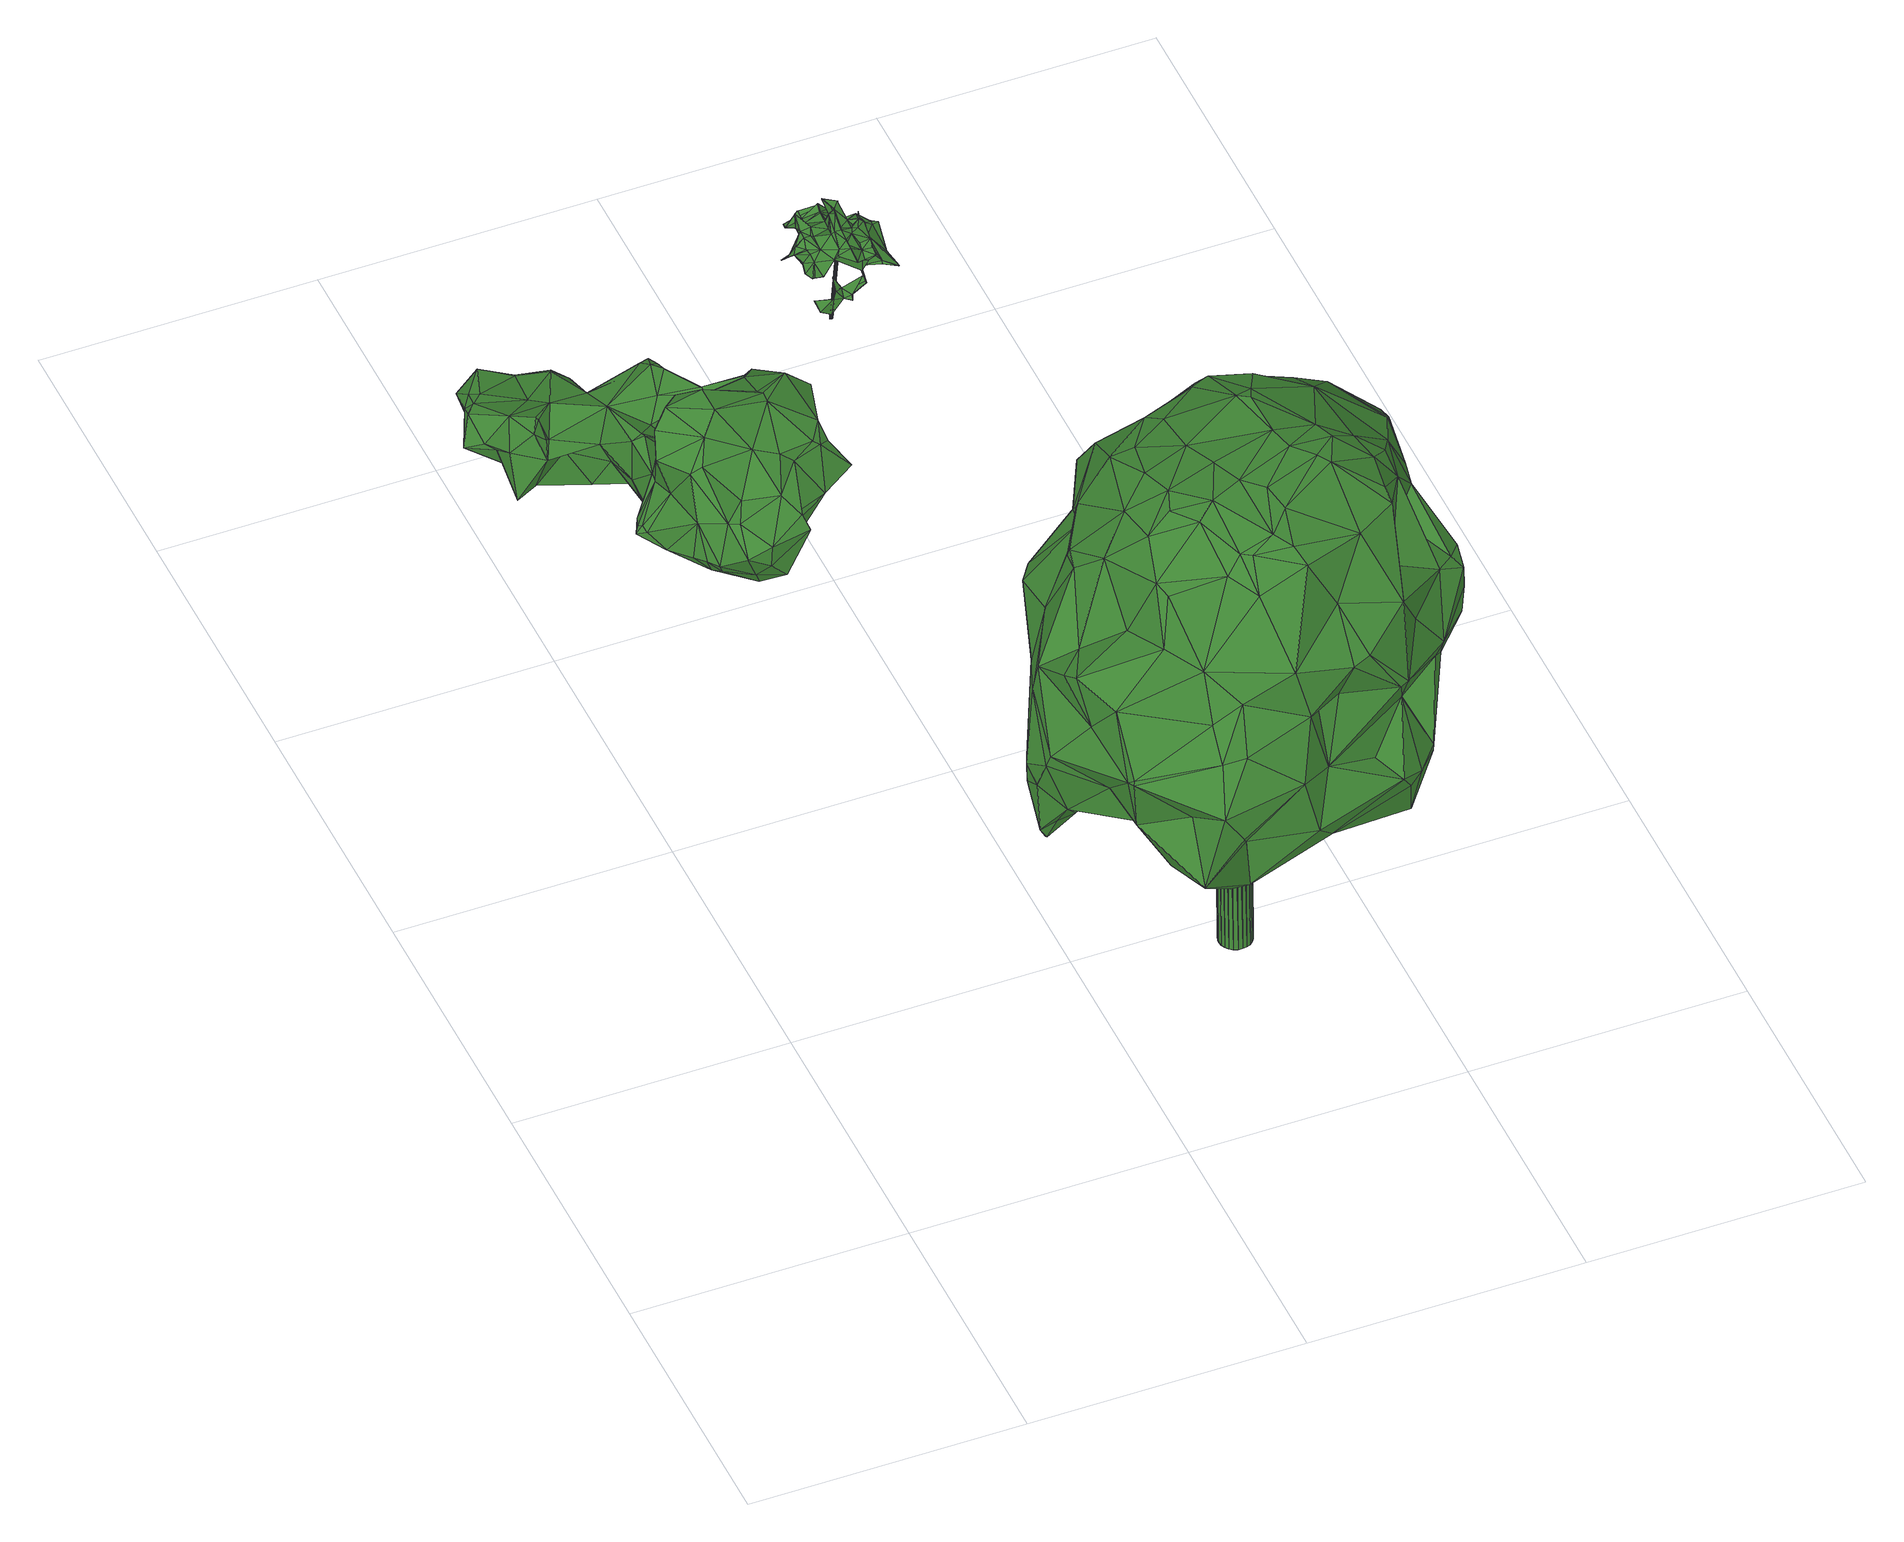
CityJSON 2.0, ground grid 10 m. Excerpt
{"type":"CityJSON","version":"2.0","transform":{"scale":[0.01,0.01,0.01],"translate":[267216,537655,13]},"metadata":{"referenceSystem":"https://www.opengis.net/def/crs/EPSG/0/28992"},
"CityObjects":{
"tree1":{"type":"SolitaryVegetationObject","attributes":{"gtid":454,"crown_width_m":9.9,"crown_median_z":16.73,"crown_r50_m":0.328,"crown_porosity":0.894,"trunk_H_m":3.25,"trunk_DBH_m":0.284,"trunk_radius_m":0.142,"trunk_base_height_m":13.48,"original_gtid":"456"},"geometry":[{"type":"Solid","lod":"3","boundaries":[[[[0,1,2]],[[3,4,5]],[[6,7,8]],[[9,10,11]],[[12,13,14]],[[15,16,17]],[[18,19,20]],[[15,21,22]],[[23,24,25]],[[26,27,28]],[[29,30,31]],[[15,32,33]],[[27,34,28]],[[12,35,36]],[[37,36,35]],[[37,38,39]],[[12,40,35]],[[40,41,35]],[[42,43,44]],[[45,44,43]],[[34,27,46]],[[47,40,48]],[[41,40,47]],[[49,4,50]],[[51,50,4]],[[49,50,52]],[[33,53,21]],[[54,55,56]],[[5,57,58]],[[36,13,12]],[[59,60,61]],[[51,62,50]],[[50,62,63]],[[64,65,66]],[[63,62,67]],[[68,22,69]],[[61,70,59]],[[71,72,73]],[[74,75,71]],[[52,76,49]],[[77,78,79]],[[55,54,80]],[[81,75,74]],[[82,83,84]],[[82,84,85]],[[86,87,88]],[[74,71,89]],[[74,17,90]],[[15,22,16]],[[8,7,91]],[[92,93,94]],[[34,95,28]],[[96,97,98]],[[17,32,15]],[[99,100,101]],[[0,99,101]],[[102,79,78]],[[21,15,33]],[[16,90,17]],[[89,103,74]],[[69,21,104]],[[9,105,10]],[[90,81,74]],[[89,71,106]],[[71,73,107]],[[108,109,110]],[[100,109,108]],[[54,111,80]],[[112,60,113]],[[104,21,114]],[[115,114,21]],[[2,116,0]],[[117,5,58]],[[117,58,88]],[[118,89,106]],[[119,77,120]],[[8,121,6]],[[67,122,123]],[[124,69,125]],[[82,79,102]],[[21,69,22]],[[126,36,97]],[[127,128,111]],[[104,125,69]],[[25,129,111]],[[114,115,130]],[[23,25,111]],[[131,132,120]],[[133,53,33]],[[134,65,135]],[[11,10,136]],[[11,136,137]],[[136,138,137]],[[38,138,136]],[[108,139,100]],[[74,32,17]],[[140,32,74]],[[101,141,0]],[[142,62,143]],[[139,144,30]],[[144,145,30]],[[31,135,146]],[[5,4,57]],[[137,92,147]],[[49,148,149]],[[147,92,94]],[[14,13,117]],[[5,117,13]],[[135,70,146]],[[0,150,1]],[[26,9,11]],[[28,9,26]],[[138,151,137]],[[64,92,137]],[[64,66,92]],[[110,122,108]],[[126,97,96]],[[106,71,107]],[[106,107,118]],[[28,95,9]],[[95,105,9]],[[24,152,146]],[[137,147,11]],[[103,118,153]],[[10,105,39]],[[10,39,136]],[[107,60,112]],[[69,154,68]],[[37,39,105]],[[38,136,39]],[[114,155,125]],[[49,57,4]],[[142,143,156]],[[157,151,42]],[[35,41,158]],[[148,159,160]],[[111,128,80]],[[126,13,36]],[[161,115,53]],[[38,162,138]],[[25,163,70]],[[25,24,163]],[[113,164,112]],[[110,123,122]],[[20,123,110]],[[4,165,51]],[[4,3,165]],[[59,166,113]],[[76,159,49]],[[103,153,133]],[[159,148,49]],[[167,42,44]],[[157,168,151]],[[40,78,48]],[[25,169,129]],[[158,41,170]],[[59,113,60]],[[55,80,171]],[[91,7,72]],[[37,97,36]],[[88,14,117]],[[2,1,172]],[[77,131,120]],[[173,130,115]],[[59,167,166]],[[44,166,167]],[[62,142,67]],[[137,151,168]],[[174,142,175]],[[67,142,174]],[[67,174,122]],[[6,72,7]],[[172,160,2]],[[159,2,160]],[[108,122,144]],[[91,68,8]],[[99,109,100]],[[73,72,6]],[[107,112,176]],[[107,176,118]],[[0,116,99]],[[101,24,141]],[[23,141,24]],[[175,144,174]],[[171,80,128]],[[119,177,166]],[[127,111,129]],[[124,125,155]],[[63,67,123]],[[105,95,97]],[[98,97,95]],[[102,14,88]],[[105,97,37]],[[174,144,122]],[[128,178,171]],[[179,180,60]],[[61,60,180]],[[179,60,107]],[[179,107,73]],[[168,65,64]],[[24,146,163]],[[131,82,132]],[[149,57,49]],[[149,58,57]],[[172,56,181]],[[98,95,34]],[[41,47,170]],[[29,139,30]],[[179,127,180]],[[96,3,126]],[[171,182,55]],[[27,156,46]],[[115,21,53]],[[161,53,133]],[[76,19,18]],[[14,102,12]],[[162,158,170]],[[44,78,77]],[[170,47,48]],[[120,154,69]],[[121,8,154]],[[154,8,68]],[[161,153,173]],[[133,153,161]],[[127,183,178]],[[144,139,108]],[[73,6,183]],[[31,134,135]],[[127,179,183]],[[73,183,179]],[[130,155,114]],[[130,124,155]],[[44,77,119]],[[177,119,130]],[[5,13,3]],[[3,13,126]],[[35,158,37]],[[37,158,162]],[[184,46,143]],[[120,56,55]],[[157,167,59]],[[34,184,98]],[[77,79,131]],[[12,78,40]],[[134,30,145]],[[46,156,143]],[[31,30,134]],[[70,163,146]],[[101,152,24]],[[11,185,26]],[[128,127,178]],[[114,125,104]],[[121,154,178]],[[172,150,54]],[[1,150,172]],[[109,20,110]],[[186,85,181]],[[186,181,82]],[[186,82,85]],[[23,111,150]],[[157,42,167]],[[173,153,176]],[[118,176,153]],[[100,152,101]],[[87,83,82]],[[140,74,103]],[[140,103,133]],[[48,151,187]],[[48,187,170]],[[133,32,140]],[[33,32,133]],[[148,87,86]],[[188,87,148]],[[188,83,87]],[[89,118,103]],[[81,90,189]],[[90,190,189]],[[96,184,3]],[[98,184,96]],[[82,102,87]],[[87,102,88]],[[54,56,172]],[[176,112,164]],[[176,164,173]],[[46,184,34]],[[131,79,82]],[[165,3,184]],[[38,37,162]],[[63,19,50]],[[45,78,44]],[[64,137,168]],[[55,182,120]],[[154,120,182]],[[171,178,182]],[[92,65,134]],[[191,135,65]],[[191,65,59]],[[66,65,92]],[[177,164,113]],[[130,164,177]],[[130,119,124]],[[154,182,178]],[[102,78,12]],[[164,130,173]],[[138,162,187]],[[121,183,6]],[[121,178,183]],[[42,151,43]],[[45,43,78]],[[78,43,48]],[[119,166,44]],[[168,157,65]],[[72,71,75]],[[58,86,88]],[[161,173,115]],[[25,70,169]],[[180,127,169]],[[129,169,127]],[[149,148,86]],[[149,86,58]],[[70,135,191]],[[70,191,59]],[[160,172,181]],[[70,61,169]],[[61,180,169]],[[124,120,69]],[[124,119,120]],[[50,19,52]],[[134,93,92]],[[145,93,134]],[[144,93,145]],[[175,93,144]],[[94,93,175]],[[123,19,63]],[[146,152,31]],[[160,181,188]],[[160,188,148]],[[29,31,152]],[[29,152,100]],[[141,23,150]],[[141,150,0]],[[100,139,29]],[[68,91,189]],[[68,189,190]],[[81,189,75]],[[91,75,189]],[[16,190,90]],[[16,22,190]],[[68,190,22]],[[72,75,91]],[[156,192,142]],[[20,19,123]],[[175,142,192]],[[52,19,76]],[[18,20,109]],[[188,181,85]],[[54,150,111]],[[188,85,83]],[[59,65,157]],[[181,132,82]],[[151,48,43]],[[175,26,185]],[[94,175,185]],[[94,185,147]],[[11,147,185]],[[76,116,159]],[[2,159,116]],[[26,192,27]],[[99,116,109]],[[76,109,116]],[[76,18,109]],[[184,143,165]],[[51,165,143]],[[62,51,143]],[[138,187,151]],[[170,187,162]],[[175,192,26]],[[156,27,192]],[[85,84,83]],[[113,166,177]],[[56,120,132]],[[181,56,132]],[[193,194,195]],[[193,195,196]],[[196,195,197]],[[196,197,198]],[[195,194,199]],[[195,199,197]],[[197,199,200]],[[197,200,198]],[[199,194,201]],[[199,201,200]],[[200,201,202]],[[200,202,198]],[[201,194,203]],[[201,203,202]],[[202,203,204]],[[202,204,198]],[[203,194,205]],[[203,205,204]],[[204,205,206]],[[204,206,198]],[[205,194,207]],[[205,207,206]],[[206,207,208]],[[206,208,198]],[[207,194,209]],[[207,209,208]],[[208,209,210]],[[208,210,198]],[[209,194,211]],[[209,211,210]],[[210,211,212]],[[210,212,198]],[[211,194,213]],[[211,213,212]],[[212,213,214]],[[212,214,198]],[[213,194,215]],[[213,215,214]],[[214,215,216]],[[214,216,198]],[[215,194,217]],[[215,217,216]],[[216,217,218]],[[216,218,198]],[[217,194,219]],[[217,219,218]],[[218,219,220]],[[218,220,198]],[[219,194,221]],[[219,221,220]],[[220,221,222]],[[220,222,198]],[[221,194,223]],[[221,223,222]],[[222,223,224]],[[222,224,198]],[[223,194,225]],[[223,225,224]],[[224,225,226]],[[224,226,198]],[[225,194,227]],[[225,227,226]],[[226,227,228]],[[226,228,198]],[[227,194,229]],[[227,229,228]],[[228,229,230]],[[228,230,198]],[[229,194,231]],[[229,231,230]],[[230,231,232]],[[230,232,198]],[[231,194,233]],[[231,233,232]],[[232,233,234]],[[232,234,198]],[[233,194,235]],[[233,235,234]],[[234,235,236]],[[234,236,198]],[[235,194,237]],[[235,237,236]],[[236,237,238]],[[236,238,198]],[[237,194,239]],[[237,239,238]],[[238,239,240]],[[238,240,198]],[[239,194,241]],[[239,241,240]],[[240,241,242]],[[240,242,198]],[[241,194,193]],[[241,193,242]],[[242,193,196]],[[242,196,198]]]]}]},
"tree2":{"type":"SolitaryVegetationObject","attributes":{"gtid":51,"crown_width_m":15.1,"crown_median_z":26.9,"crown_r50_m":0.432,"crown_porosity":0.874,"trunk_H_m":12.92,"trunk_DBH_m":1.19,"trunk_radius_m":0.594,"trunk_base_height_m":13.98,"original_gtid":"51"},"geometry":[{"type":"Solid","lod":"3","boundaries":[[[[243,244,245]],[[246,247,248]],[[246,248,249]],[[250,251,252]],[[253,254,255]],[[253,255,256]],[[257,258,259]],[[259,260,257]],[[261,262,263]],[[264,256,265]],[[266,267,268]],[[269,270,271]],[[247,272,273]],[[246,272,247]],[[274,275,276]],[[277,278,279]],[[280,279,278]],[[281,282,283]],[[284,285,286]],[[243,284,286]],[[287,288,289]],[[290,289,288]],[[291,292,293]],[[277,279,294]],[[295,296,297]],[[298,299,300]],[[301,271,270]],[[302,303,304]],[[305,306,307]],[[307,308,309]],[[310,311,312]],[[313,270,269]],[[314,315,316]],[[317,318,319]],[[320,319,318]],[[321,316,315]],[[255,322,256]],[[287,323,324]],[[325,326,262]],[[327,328,250]],[[329,330,331]],[[330,332,331]],[[247,333,334]],[[335,324,336]],[[337,338,339]],[[340,317,341]],[[340,341,342]],[[343,344,273]],[[342,328,327]],[[310,328,345]],[[346,347,348]],[[349,262,326]],[[350,351,352]],[[321,353,316]],[[354,353,321]],[[316,353,314]],[[355,356,357]],[[257,358,347]],[[319,341,317]],[[342,341,328]],[[354,359,353]],[[299,360,361]],[[362,363,364]],[[365,366,367]],[[321,257,354]],[[260,354,257]],[[305,261,306]],[[368,369,313]],[[324,335,370]],[[291,371,372]],[[290,311,345]],[[262,373,374]],[[375,376,377]],[[378,282,379]],[[326,325,380]],[[309,381,382]],[[323,383,298]],[[384,385,267]],[[386,387,335]],[[362,388,363]],[[378,389,390]],[[273,391,392]],[[375,393,394]],[[315,395,358]],[[395,396,358]],[[397,359,354]],[[398,399,400]],[[398,400,373]],[[401,402,277]],[[289,403,287]],[[289,404,403]],[[405,406,407]],[[408,253,264]],[[409,410,411]],[[412,410,409]],[[413,399,398]],[[397,414,359]],[[398,262,261]],[[409,411,415]],[[323,300,324]],[[416,417,418]],[[265,256,419]],[[348,291,346]],[[317,420,270]],[[403,404,421]],[[422,269,271]],[[422,271,423]],[[424,425,389]],[[398,373,262]],[[275,426,276]],[[427,426,275]],[[295,428,259]],[[400,429,373]],[[430,431,432]],[[349,283,306]],[[329,433,434]],[[349,306,263]],[[421,435,403]],[[346,291,436]],[[313,437,368]],[[330,438,332]],[[421,439,249]],[[349,263,262]],[[440,294,441]],[[441,442,440]],[[384,267,443]],[[443,283,390]],[[306,261,263]],[[281,283,349]],[[308,444,309]],[[287,435,323]],[[403,435,287]],[[445,446,380]],[[447,302,448]],[[441,449,450]],[[249,439,246]],[[451,452,453]],[[421,249,435]],[[454,332,455]],[[443,456,384]],[[390,456,443]],[[298,300,323]],[[457,426,458]],[[444,300,299]],[[361,444,299]],[[459,432,460]],[[280,461,279]],[[401,252,402]],[[414,354,260]],[[397,354,414]],[[394,393,462]],[[463,464,465]],[[334,249,248]],[[334,435,249]],[[248,247,334]],[[305,382,398]],[[261,305,398]],[[361,309,444]],[[382,305,309]],[[307,309,305]],[[466,369,368]],[[380,325,429]],[[463,467,468]],[[410,450,449]],[[313,369,469]],[[297,296,391]],[[364,470,423]],[[355,337,339]],[[466,439,369]],[[368,295,297]],[[329,471,330]],[[423,472,422]],[[473,419,474]],[[475,395,476]],[[364,301,362]],[[279,461,415]],[[477,378,478]],[[415,461,409]],[[466,479,439]],[[439,479,246]],[[413,480,481]],[[482,480,413]],[[407,400,483]],[[484,380,485]],[[293,292,486]],[[435,334,383]],[[408,264,465]],[[363,359,364]],[[353,359,487]],[[273,272,391]],[[350,245,454]],[[331,454,245]],[[345,488,290]],[[476,314,489]],[[490,473,491]],[[352,351,442]],[[254,253,492]],[[493,474,322]],[[409,461,280]],[[296,392,391]],[[399,405,483]],[[399,483,400]],[[293,343,392]],[[293,392,296]],[[314,476,315]],[[494,495,496]],[[477,478,497]],[[299,298,360]],[[348,347,358]],[[378,477,389]],[[339,420,340]],[[309,361,381]],[[412,498,304]],[[412,304,450]],[[280,412,409]],[[365,412,280]],[[486,481,499]],[[343,273,392]],[[500,340,342]],[[363,388,359]],[[378,379,501]],[[405,407,483]],[[359,388,487]],[[256,264,253]],[[413,481,399]],[[293,486,343]],[[406,486,292]],[[277,294,401]],[[292,407,406]],[[445,380,484]],[[344,499,480]],[[481,480,499]],[[445,484,501]],[[277,402,427]],[[479,368,297]],[[466,368,479]],[[502,259,503]],[[258,503,259]],[[408,492,253]],[[504,505,394]],[[399,481,405]],[[486,405,481]],[[486,406,405]],[[358,506,321]],[[361,482,507]],[[361,507,381]],[[442,351,440]],[[273,344,508]],[[273,508,247]],[[499,344,343]],[[486,499,343]],[[479,272,246]],[[435,383,323]],[[498,412,365]],[[398,381,413]],[[382,381,398]],[[452,509,453]],[[381,507,413]],[[482,413,507]],[[457,276,426]],[[243,510,284]],[[391,272,297]],[[297,272,479]],[[482,508,480]],[[344,480,508]],[[346,502,347]],[[256,322,474]],[[256,474,419]],[[360,482,361]],[[360,298,383]],[[360,383,334]],[[337,355,511]],[[457,458,251]],[[393,377,462]],[[512,462,377]],[[504,462,512]],[[500,339,340]],[[513,492,464]],[[477,497,419]],[[514,292,291]],[[377,372,512]],[[504,515,505]],[[395,505,515]],[[411,294,415]],[[279,415,294]],[[374,429,325]],[[327,516,342]],[[502,503,347]],[[340,420,317]],[[407,517,400]],[[384,425,385]],[[432,425,430]],[[308,336,444]],[[465,464,492]],[[492,513,254]],[[433,518,519]],[[375,377,393]],[[331,244,518]],[[260,423,470]],[[315,476,395]],[[394,462,504]],[[355,516,520]],[[355,520,356]],[[475,476,284]],[[283,282,390]],[[520,516,327]],[[500,342,516]],[[500,516,355]],[[521,370,522]],[[252,523,250]],[[511,357,524]],[[357,356,524]],[[477,490,389]],[[251,312,457]],[[365,367,525]],[[411,441,294]],[[266,308,526]],[[266,526,267]],[[349,326,281]],[[345,311,310]],[[250,523,327]],[[385,425,432]],[[262,374,325]],[[389,491,424]],[[490,491,389]],[[473,525,367]],[[473,498,525]],[[408,465,492]],[[280,527,365]],[[275,527,280]],[[357,511,355]],[[463,528,513]],[[465,452,529]],[[465,509,452]],[[514,372,407]],[[286,244,243]],[[467,284,468]],[[463,513,464]],[[339,530,438]],[[527,431,366]],[[252,401,531]],[[532,511,524]],[[489,284,476]],[[533,432,431]],[[482,333,508]],[[508,333,247]],[[334,333,360]],[[285,284,489]],[[285,519,286]],[[396,534,358]],[[395,534,396]],[[535,509,485]],[[388,434,487]],[[260,259,472]],[[260,472,423]],[[489,314,285]],[[374,373,429]],[[494,496,536]],[[402,458,427]],[[360,333,482]],[[284,467,529]],[[537,460,533]],[[472,428,422]],[[437,422,428]],[[390,282,378]],[[371,512,372]],[[285,353,519]],[[538,518,433]],[[465,264,509]],[[475,284,529]],[[498,365,525]],[[410,449,411]],[[269,437,313]],[[425,390,389]],[[366,539,367]],[[286,518,244]],[[519,518,286]],[[514,407,292]],[[437,428,368]],[[264,540,509]],[[282,281,379]],[[512,515,504]],[[376,375,517]],[[541,376,517]],[[513,542,416]],[[529,467,465]],[[465,467,463]],[[456,425,384]],[[414,260,470]],[[353,433,519]],[[433,487,434]],[[541,517,407]],[[444,336,300]],[[300,336,324]],[[427,458,426]],[[543,471,434]],[[252,458,402]],[[495,339,338]],[[245,544,243]],[[484,540,501]],[[264,501,540]],[[447,474,493]],[[498,474,447]],[[473,474,498]],[[513,528,542]],[[310,545,328]],[[250,328,545]],[[414,470,364]],[[520,531,524]],[[341,319,488]],[[530,332,438]],[[471,546,438]],[[547,350,548]],[[255,254,416]],[[301,270,420]],[[513,416,254]],[[328,488,345]],[[341,488,328]],[[377,376,372]],[[380,517,375]],[[425,456,390]],[[471,438,330]],[[547,351,350]],[[529,452,475]],[[379,549,501]],[[452,451,475]],[[505,475,451]],[[314,353,285]],[[355,339,500]],[[443,526,283]],[[274,431,527]],[[497,478,550]],[[475,505,395]],[[455,547,548]],[[455,548,454]],[[457,551,276]],[[450,304,303]],[[269,422,437]],[[289,290,488]],[[547,440,351]],[[429,517,380]],[[531,523,252]],[[331,332,454]],[[326,380,552]],[[380,453,485]],[[380,375,453]],[[451,453,505]],[[496,547,536]],[[424,491,539]],[[514,291,372]],[[289,488,404]],[[319,404,488]],[[434,471,329]],[[538,331,518]],[[543,388,362]],[[434,388,543]],[[337,511,338]],[[485,540,484]],[[543,362,553]],[[301,553,362]],[[339,553,420]],[[301,420,553]],[[271,554,423]],[[331,245,244]],[[364,554,301]],[[271,301,554]],[[441,450,303]],[[424,539,425]],[[367,539,491]],[[293,436,291]],[[430,366,431]],[[295,259,502]],[[387,459,537]],[[315,358,321]],[[284,510,468]],[[417,510,243]],[[510,463,468]],[[364,359,414]],[[538,329,331]],[[417,544,418]],[[243,544,417]],[[265,419,497]],[[509,540,485]],[[324,288,287]],[[250,545,251]],[[252,251,458]],[[555,544,245]],[[251,545,312]],[[310,312,545]],[[550,501,264]],[[370,556,557]],[[335,387,522]],[[335,522,370]],[[311,557,556]],[[290,557,311]],[[366,365,527]],[[522,387,537]],[[522,537,521]],[[245,350,555]],[[447,493,302]],[[493,558,302]],[[459,387,385]],[[512,371,348]],[[291,348,371]],[[496,440,547]],[[288,557,290]],[[551,537,533]],[[339,438,546]],[[442,441,303]],[[442,303,352]],[[367,491,473]],[[296,436,293]],[[352,555,350]],[[446,379,281]],[[400,517,429]],[[457,537,551]],[[312,537,457]],[[324,557,288]],[[370,557,324]],[[551,533,276]],[[445,501,549]],[[502,436,295]],[[296,295,436]],[[502,346,436]],[[421,559,439]],[[439,559,369]],[[469,369,559]],[[543,553,471]],[[533,431,276]],[[469,320,318]],[[313,318,270]],[[469,318,313]],[[317,270,318]],[[546,471,553]],[[546,553,339]],[[259,428,472]],[[368,428,295]],[[358,534,348]],[[539,366,430]],[[539,430,425]],[[521,537,312]],[[521,312,311]],[[265,497,550]],[[255,558,322]],[[493,322,558]],[[460,432,533]],[[255,416,558]],[[352,558,555]],[[418,555,558]],[[418,558,416]],[[302,558,352]],[[459,385,432]],[[338,511,532]],[[520,524,356]],[[459,460,537]],[[535,485,453]],[[535,453,509]],[[339,495,530]],[[530,495,332]],[[495,494,332]],[[538,433,329]],[[536,455,494]],[[455,332,494]],[[353,487,433]],[[385,268,267]],[[446,281,326]],[[326,552,446]],[[534,395,515]],[[534,515,512]],[[380,446,552]],[[265,550,264]],[[257,503,258]],[[294,560,401]],[[294,440,560]],[[531,401,560]],[[531,560,496]],[[440,496,560]],[[257,347,503]],[[555,418,544]],[[521,556,370]],[[311,556,521]],[[394,453,375]],[[394,505,453]],[[275,280,278]],[[275,278,427]],[[427,278,277]],[[372,376,541]],[[372,541,407]],[[423,554,364]],[[450,410,412]],[[327,523,520]],[[319,320,561]],[[319,561,404]],[[536,547,455]],[[419,473,490]],[[419,490,477]],[[501,478,378]],[[550,478,501]],[[274,276,431]],[[302,304,498]],[[257,506,358]],[[447,448,498]],[[498,448,302]],[[350,454,548]],[[441,411,449]],[[469,561,320]],[[559,561,469]],[[421,404,561]],[[559,421,561]],[[302,352,303]],[[531,520,523]],[[496,524,531]],[[532,524,496]],[[495,532,496]],[[338,532,495]],[[267,526,443]],[[348,534,512]],[[274,527,275]],[[307,526,308]],[[283,526,306]],[[307,306,526]],[[336,386,335]],[[542,528,416]],[[308,266,386]],[[336,308,386]],[[257,321,506]],[[446,549,379]],[[446,445,549]],[[386,268,387]],[[387,268,385]],[[386,266,268]],[[416,528,417]],[[510,417,528]],[[510,528,463]],[[562,563,564]],[[562,564,565]],[[565,564,566]],[[565,566,567]],[[564,563,568]],[[564,568,566]],[[566,568,569]],[[566,569,567]],[[568,563,570]],[[568,570,569]],[[569,570,571]],[[569,571,567]],[[570,563,572]],[[570,572,571]],[[571,572,573]],[[571,573,567]],[[572,563,574]],[[572,574,573]],[[573,574,575]],[[573,575,567]],[[574,563,576]],[[574,576,575]],[[575,576,577]],[[575,577,567]],[[576,563,578]],[[576,578,577]],[[577,578,579]],[[577,579,567]],[[578,563,580]],[[578,580,579]],[[579,580,581]],[[579,581,567]],[[580,563,582]],[[580,582,581]],[[581,582,583]],[[581,583,567]],[[582,563,584]],[[582,584,583]],[[583,584,585]],[[583,585,567]],[[584,563,586]],[[584,586,585]],[[585,586,587]],[[585,587,567]],[[586,563,588]],[[586,588,587]],[[587,588,589]],[[587,589,567]],[[588,563,590]],[[588,590,589]],[[589,590,591]],[[589,591,567]],[[590,563,592]],[[590,592,591]],[[591,592,593]],[[591,593,567]],[[592,563,594]],[[592,594,593]],[[593,594,595]],[[593,595,567]],[[594,563,596]],[[594,596,595]],[[595,596,597]],[[595,597,567]],[[596,563,598]],[[596,598,597]],[[597,598,599]],[[597,599,567]],[[598,563,600]],[[598,600,599]],[[599,600,601]],[[599,601,567]],[[600,563,602]],[[600,602,601]],[[601,602,603]],[[601,603,567]],[[602,563,604]],[[602,604,603]],[[603,604,605]],[[603,605,567]],[[604,563,606]],[[604,606,605]],[[605,606,607]],[[605,607,567]],[[606,563,608]],[[606,608,607]],[[607,608,609]],[[607,609,567]],[[608,563,610]],[[608,610,609]],[[609,610,611]],[[609,611,567]],[[610,563,562]],[[610,562,611]],[[611,562,565]],[[611,565,567]]]]}]},
"tree3":{"type":"SolitaryVegetationObject","attributes":{"gtid":571,"crown_width_m":3.44,"crown_median_z":17.34,"crown_r50_m":0.23,"crown_porosity":0.925,"trunk_H_m":3.61,"trunk_DBH_m":0.0956,"trunk_radius_m":0.0478,"trunk_base_height_m":13.73,"original_gtid":"573"},"geometry":[{"type":"Solid","lod":"3","boundaries":[[[[612,613,614]],[[615,616,617]],[[618,619,620]],[[621,622,623]],[[624,625,626]],[[627,628,629]],[[630,631,632]],[[633,634,635]],[[636,630,637]],[[612,638,613]],[[639,634,633]],[[640,641,642]],[[643,644,645]],[[646,636,647]],[[648,649,650]],[[651,652,653]],[[654,653,652]],[[655,656,628]],[[657,647,656]],[[658,659,660]],[[661,662,645]],[[663,629,628]],[[664,665,666]],[[667,668,669]],[[625,670,671]],[[672,673,674]],[[675,676,677]],[[675,630,676]],[[678,679,680]],[[681,682,683]],[[683,684,685]],[[686,687,641]],[[688,689,690]],[[624,691,692]],[[626,691,624]],[[693,694,691]],[[692,691,694]],[[651,681,652]],[[695,696,697]],[[677,630,698]],[[699,700,701]],[[702,703,694]],[[704,705,706]],[[707,706,705]],[[708,709,710]],[[708,710,618]],[[711,712,624]],[[713,714,715]],[[716,612,614]],[[717,718,701]],[[699,701,718]],[[640,642,719]],[[666,682,651]],[[720,721,643]],[[722,723,653]],[[640,686,641]],[[724,725,726]],[[727,673,728]],[[637,729,659]],[[637,659,730]],[[731,719,732]],[[733,734,735]],[[626,736,731]],[[699,718,715]],[[701,700,737]],[[621,688,738]],[[716,739,612]],[[739,740,741]],[[671,741,740]],[[627,655,628]],[[740,739,742]],[[743,679,678]],[[703,665,744]],[[703,702,665]],[[745,731,736]],[[746,747,736]],[[748,651,653]],[[625,749,626]],[[645,750,751]],[[752,753,716]],[[658,754,695]],[[660,754,658]],[[685,674,734]],[[688,755,756]],[[688,621,755]],[[615,683,690]],[[722,757,723]],[[757,744,664]],[[624,670,625]],[[743,758,679]],[[657,759,647]],[[704,760,613]],[[697,696,761]],[[694,650,702]],[[762,721,763]],[[623,764,621]],[[716,765,742]],[[766,758,743]],[[713,767,768]],[[767,769,768]],[[769,713,768]],[[650,694,693]],[[695,770,696]],[[714,771,764]],[[714,764,717]],[[771,772,769]],[[714,772,771]],[[773,774,644]],[[775,644,774]],[[641,732,642]],[[728,733,735]],[[761,707,613]],[[653,723,748]],[[702,650,665]],[[732,719,642]],[[776,777,778]],[[731,640,719]],[[722,779,757]],[[780,781,753]],[[678,616,743]],[[782,733,720]],[[672,732,641]],[[783,784,785]],[[645,720,643]],[[724,786,725]],[[787,711,692]],[[658,695,697]],[[783,785,632]],[[788,789,790]],[[748,757,664]],[[650,791,648]],[[750,675,792]],[[790,709,708]],[[773,793,794]],[[795,796,782]],[[766,697,758]],[[782,734,733]],[[615,690,616]],[[690,647,759]],[[666,651,748]],[[796,631,797]],[[726,706,798]],[[799,800,780]],[[781,780,800]],[[618,620,782]],[[720,733,728]],[[801,617,802]],[[803,692,694]],[[624,692,711]],[[651,682,681]],[[630,804,698]],[[790,789,687]],[[631,630,646]],[[793,751,794]],[[690,689,805]],[[643,793,773]],[[773,644,643]],[[761,806,697]],[[679,697,806]],[[679,806,761]],[[683,797,690]],[[694,703,803]],[[715,718,807]],[[683,634,639]],[[801,802,808]],[[744,665,664]],[[700,699,715]],[[700,715,714]],[[802,678,680]],[[706,809,704]],[[672,693,626]],[[732,672,626]],[[732,626,731]],[[739,810,633]],[[739,633,612]],[[804,630,675]],[[650,693,811]],[[812,813,814]],[[798,695,754]],[[632,729,637]],[[693,691,626]],[[664,666,748]],[[693,791,811]],[[650,811,791]],[[616,690,766]],[[766,690,759]],[[815,814,813]],[[815,813,812]],[[656,663,628]],[[616,816,743]],[[658,766,656]],[[658,656,655]],[[645,644,661]],[[760,753,752]],[[697,766,658]],[[743,816,766]],[[816,616,766]],[[622,621,756]],[[627,659,655]],[[741,810,739]],[[671,765,817]],[[818,817,765]],[[782,720,819]],[[685,684,674]],[[820,683,615]],[[786,821,784]],[[613,760,614]],[[761,696,707]],[[799,753,704]],[[807,756,767]],[[767,756,755]],[[782,819,762]],[[618,763,708]],[[760,752,614]],[[782,762,618]],[[683,682,684]],[[822,647,636]],[[655,659,658]],[[748,723,757]],[[639,681,683]],[[802,616,678]],[[617,616,802]],[[805,689,738]],[[738,823,805]],[[648,824,825]],[[675,750,804]],[[808,680,635]],[[687,789,826]],[[810,827,712]],[[713,772,714]],[[676,630,632]],[[762,763,618]],[[717,701,714]],[[715,807,713]],[[737,714,701]],[[737,700,714]],[[646,688,690]],[[654,652,681]],[[722,681,639]],[[639,810,722]],[[639,633,810]],[[646,630,636]],[[751,750,792]],[[641,687,826]],[[612,633,638]],[[627,828,659]],[[629,828,627]],[[805,829,690]],[[820,615,801]],[[693,672,674]],[[674,830,734]],[[623,622,764]],[[717,764,718]],[[641,826,672]],[[673,672,826]],[[617,801,615]],[[831,828,629]],[[661,832,662]],[[746,818,747]],[[662,750,645]],[[763,721,788]],[[788,721,720]],[[820,634,683]],[[769,772,713]],[[822,636,637]],[[794,667,774]],[[794,774,773]],[[724,660,729]],[[736,626,817]],[[722,810,779]],[[749,671,817]],[[762,819,721]],[[643,721,793]],[[793,721,819]],[[645,819,720]],[[684,833,674]],[[801,635,634]],[[801,808,635]],[[788,790,708]],[[788,708,763]],[[626,749,817]],[[635,680,679]],[[693,825,824]],[[778,775,776]],[[648,791,824]],[[675,698,832]],[[677,698,675]],[[744,757,779]],[[693,824,791]],[[780,753,799]],[[657,656,759]],[[759,656,766]],[[716,742,739]],[[834,761,638]],[[834,638,635]],[[697,679,758]],[[740,765,671]],[[742,765,740]],[[656,647,663]],[[625,671,749]],[[716,835,765]],[[674,673,830]],[[781,835,716]],[[666,665,649]],[[666,649,682]],[[800,835,781]],[[711,836,712]],[[647,837,663]],[[822,837,647]],[[769,755,771]],[[767,755,769]],[[764,771,755]],[[764,755,621]],[[687,745,736]],[[686,745,687]],[[818,710,709]],[[720,728,788]],[[731,686,640]],[[745,686,731]],[[741,671,827]],[[741,827,810]],[[693,674,833]],[[833,684,648]],[[833,825,693]],[[648,825,833]],[[682,648,684]],[[724,754,660]],[[826,789,673]],[[788,728,789]],[[673,789,728]],[[807,767,713]],[[644,775,778]],[[783,620,838]],[[783,782,620]],[[744,836,711]],[[808,802,680]],[[613,638,761]],[[787,744,711]],[[782,796,734]],[[620,619,839]],[[631,796,632]],[[668,832,661]],[[785,729,632]],[[785,724,729]],[[803,840,692]],[[787,692,840]],[[787,840,744]],[[744,840,703]],[[803,703,840]],[[629,663,837]],[[764,622,807]],[[764,807,718]],[[795,782,783]],[[776,775,777]],[[821,841,784]],[[841,785,784]],[[770,842,707]],[[751,792,667]],[[620,839,726]],[[838,620,726]],[[750,662,804]],[[667,792,668]],[[795,632,796]],[[795,783,632]],[[648,682,649]],[[726,839,706]],[[695,798,770]],[[796,797,734]],[[646,797,631]],[[690,797,646]],[[726,798,754]],[[726,754,724]],[[794,751,667]],[[777,775,774]],[[774,667,669]],[[774,669,777]],[[777,669,778]],[[644,778,669]],[[644,669,661]],[[668,661,669]],[[675,832,668]],[[793,819,751]],[[819,645,751]],[[785,841,821]],[[660,659,729]],[[635,638,633]],[[688,647,823]],[[646,647,688]],[[738,688,823]],[[838,726,786]],[[821,786,785]],[[783,838,786]],[[785,786,724]],[[799,704,809]],[[706,765,835]],[[665,650,649]],[[696,770,707]],[[614,752,716]],[[621,738,689]],[[830,727,735]],[[830,735,734]],[[707,842,706]],[[706,842,770]],[[815,812,814]],[[685,734,797]],[[685,797,683]],[[668,792,675]],[[704,753,760]],[[716,753,781]],[[801,634,820]],[[690,829,647]],[[829,823,647]],[[805,823,829]],[[770,798,706]],[[727,830,673]],[[679,834,635]],[[679,761,834]],[[677,843,630]],[[807,622,756]],[[746,817,818]],[[746,736,817]],[[709,747,818]],[[709,790,747]],[[790,736,747]],[[790,687,736]],[[619,618,710]],[[786,784,783]],[[839,619,844]],[[839,844,706]],[[706,844,765]],[[818,765,844]],[[818,844,710]],[[619,710,844]],[[653,654,722]],[[831,822,637]],[[831,637,730]],[[730,659,831]],[[707,705,613]],[[704,613,705]],[[722,654,681]],[[630,843,637]],[[677,676,843]],[[637,843,632]],[[676,632,843]],[[629,822,831]],[[629,837,822]],[[689,756,621]],[[689,688,756]],[[800,799,809]],[[706,835,809]],[[800,809,835]],[[726,725,786]],[[831,659,828]],[[779,836,744]],[[712,836,810]],[[779,810,836]],[[804,662,698]],[[832,698,662]],[[728,735,727]],[[671,670,827]],[[712,827,670]],[[712,670,624]],[[845,846,847]],[[845,847,848]],[[848,847,849]],[[848,849,850]],[[847,846,851]],[[847,851,849]],[[849,851,852]],[[849,852,850]],[[851,846,853]],[[851,853,852]],[[852,853,854]],[[852,854,850]],[[853,846,855]],[[853,855,854]],[[854,855,856]],[[854,856,850]],[[855,846,857]],[[855,857,856]],[[856,857,858]],[[856,858,850]],[[857,846,859]],[[857,859,858]],[[858,859,860]],[[858,860,850]],[[859,846,861]],[[859,861,860]],[[860,861,862]],[[860,862,850]],[[861,846,863]],[[861,863,862]],[[862,863,864]],[[862,864,850]],[[863,846,865]],[[863,865,864]],[[864,865,866]],[[864,866,850]],[[865,846,867]],[[865,867,866]],[[866,867,868]],[[866,868,850]],[[867,846,869]],[[867,869,868]],[[868,869,870]],[[868,870,850]],[[869,846,871]],[[869,871,870]],[[870,871,872]],[[870,872,850]],[[871,846,873]],[[871,873,872]],[[872,873,874]],[[872,874,850]],[[873,846,875]],[[873,875,874]],[[874,875,876]],[[874,876,850]],[[875,846,877]],[[875,877,876]],[[876,877,878]],[[876,878,850]],[[877,846,879]],[[877,879,878]],[[878,879,880]],[[878,880,850]],[[879,846,881]],[[879,881,880]],[[880,881,882]],[[880,882,850]],[[881,846,883]],[[881,883,882]],[[882,883,884]],[[882,884,850]],[[883,846,885]],[[883,885,884]],[[884,885,886]],[[884,886,850]],[[885,846,887]],[[885,887,886]],[[886,887,888]],[[886,888,850]],[[887,846,889]],[[887,889,888]],[[888,889,890]],[[888,890,850]],[[889,846,891]],[[889,891,890]],[[890,891,892]],[[890,892,850]],[[891,846,893]],[[891,893,892]],[[892,893,894]],[[892,894,850]],[[893,846,845]],[[893,845,894]],[[894,845,848]],[[894,848,850]]]]}]}
},
"vertices":[
[900,3530,456],[888,3543,514],[904,3524,558],[752,3104,638],[845,3196,745],[649,3176,795],[428,3946,319],[423,3976,340],[442,3915,374],[686,2911,262],[588,2966,268],[712,2950,191],[454,3211,602],[598,3145,713],[475,3274,678],[93,3899,402],[132,3942,395],[101,3960,387],[994,3340,456],[1010,3300,586],[1066,3221,415],[160,3757,443],[262,3844,404],[786,3696,331],[845,3553,308],[795,3709,302],[774,2858,279],[862,2870,437],[711,2841,354],[883,3405,294],[855,3339,262],[813,3426,207],[69,3921,368],[57,3863,399],[712,2833,444],[498,3193,456],[531,3106,604],[522,3018,463],[506,3014,316],[535,2972,323],[481,3281,441],[385,3160,382],[487,3380,242],[457,3296,306],[465,3440,316],[460,3297,308],[846,2901,483],[375,3174,373],[393,3228,351],[957,3314,728],[1011,3161,629],[969,3104,597],[1052,3315,642],[82,3779,326],[686,3696,519],[647,3712,538],[630,3619,484],[846,3233,748],[649,3280,795],[555,3538,187],[483,3685,165],[639,3620,174],[994,3101,575],[1034,3129,556],[569,3292,190],[664,3366,195],[647,3296,225],[1107,3101,441],[378,3921,424],[300,3746,461],[717,3586,241],[274,4042,206],[382,3979,272],[416,3897,231],[90,4041,327],[280,4028,290],[1033,3372,612],[473,3460,469],[482,3311,449],[514,3450,488],[675,3724,521],[175,4064,384],[579,3397,489],[687,3294,608],[628,3346,459],[798,3400,486],[655,3326,721],[646,3322,640],[584,3356,729],[191,3974,192],[175,4062,387],[412,4003,348],[737,3185,155],[785,3129,314],[778,3112,159],[633,2856,394],[679,3024,502],[606,2962,477],[641,2942,479],[1040,3457,412],[1039,3413,302],[983,3548,349],[490,3276,609],[104,3948,272],[218,3673,487],[568,2938,319],[209,3967,182],[329,3832,171],[1047,3295,288],[1046,3410,414],[1109,3214,370],[718,3765,354],[376,3673,146],[399,3621,164],[192,3622,465],[115,3649,386],[982,3419,548],[526,3303,738],[212,3879,157],[417,3600,356],[459,3637,481],[451,3856,338],[1103,3183,377],[1062,3159,488],[250,3636,410],[227,3666,479],[570,3097,629],[532,3691,287],[664,3777,408],[733,3756,316],[227,3589,363],[514,3473,480],[572,3535,443],[29,3834,282],[775,3313,199],[746,3406,169],[563,3000,253],[609,3126,158],[453,3098,296],[1005,3303,275],[73,3930,342],[844,3548,326],[996,3062,390],[894,3084,552],[943,3246,291],[861,3316,282],[790,3486,189],[739,3085,158],[841,3381,694],[837,3262,734],[719,3635,416],[478,3245,217],[964,3481,314],[149,3769,222],[436,3755,448],[237,3626,419],[855,3005,392],[506,3351,183],[387,3129,375],[901,3457,643],[881,3441,638],[112,3750,314],[440,3089,311],[776,3547,240],[204,3632,222],[844,3087,599],[454,3592,274],[493,3410,232],[542,3304,181],[667,3654,192],[358,3153,358],[661,3768,511],[762,3556,527],[125,3604,207],[988,3101,359],[906,3028,305],[215,3710,182],[310,3645,326],[615,3781,448],[484,3687,168],[641,3651,175],[764,3526,520],[631,3767,502],[452,3837,315],[803,2978,520],[769,2989,236],[781,3492,488],[418,3156,307],[802,3336,594],[291,4019,356],[289,4015,356],[619,3424,277],[862,3000,352],[639,3446,49],[625,3445,48],[638,3450,49],[627,3424,374],[626,3428,374],[612,3424,373],[637,3453,49],[624,3431,374],[634,3456,49],[622,3434,374],[631,3458,49],[619,3436,374],[628,3459,49],[615,3438,374],[624,3459,49],[612,3438,374],[620,3458,49],[608,3437,374],[617,3457,48],[605,3435,374],[614,3454,48],[602,3433,374],[612,3451,48],[600,3430,373],[611,3448,48],[599,3426,373],[611,3444,47],[598,3423,373],[612,3440,47],[599,3419,373],[613,3437,47],[601,3416,372],[616,3434,47],[603,3413,372],[619,3432,47],[606,3411,372],[622,3431,47],[610,3410,372],[626,3431,47],[614,3409,372],[630,3432,47],[617,3410,373],[633,3433,47],[620,3412,373],[636,3436,48],[623,3414,373],[638,3439,48],[625,3417,373],[639,3442,48],[627,3421,374],
[1828,684,1063],[1693,672,1241],[1575,830,1192],[1283,576,2289],[1351,624,2321],[1222,684,2270],[1137,663,2203],[950,1123,1193],[1006,1233,1187],[962,1141,1070],[2163,951,870],[2126,944,774],[2085,1044,804],[2096,1136,878],[1586,201,1401],[1565,243,1640],[1514,177,1670],[1471,125,1426],[1938,1332,2053],[2044,1294,2030],[2022,1332,2009],[2188,1060,1087],[2057,1201,1084],[1609,1501,1874],[1735,1600,1772],[1561,1587,1663],[920,272,1513],[910,299,1487],[920,269,1497],[1380,460,2210],[1505,478,2237],[1453,1432,1249],[1367,1447,1035],[1298,1519,1340],[1194,1327,713],[1346,1320,823],[1277,1341,642],[1462,1434,770],[2015,1326,1693],[1998,1452,1644],[1892,1493,1859],[1926,502,1117],[1903,298,1040],[1805,492,1141],[1072,1105,1996],[1095,1174,1912],[979,974,1910],[1105,1181,1824],[1914,342,1901],[1959,546,2153],[1808,455,2151],[1204,1230,652],[1458,176,1888],[1583,370,2163],[1403,350,2106],[1263,1077,2202],[1394,1141,2228],[1361,1223,2177],[961,344,1241],[1654,1155,911],[1581,1188,824],[1536,1325,839],[1811,1347,2096],[1900,1404,1965],[1712,1426,2054],[1641,1457,2030],[1611,1277,2227],[937,1238,1575],[968,1281,1611],[1098,1382,1472],[909,398,1723],[1909,264,1039],[1931,224,1238],[1883,206,1202],[761,601,1400],[868,510,1573],[782,754,1669],[807,599,1752],[1845,174,1270],[2058,1138,877],[1185,1105,2164],[1224,1320,2028],[2193,1195,1934],[2136,1243,1897],[782,854,1178],[861,1000,1457],[1310,429,1158],[1228,492,1266],[1474,676,1200],[1240,809,1226],[1427,796,2316],[1251,766,2281],[1321,1496,1845],[1421,1398,1982],[837,720,983],[912,745,969],[837,637,1105],[755,625,1341],[776,788,1537],[733,738,1262],[1583,559,2259],[1550,634,2298],[918,1209,1616],[1737,205,1842],[1857,229,1636],[1891,243,1639],[2028,1330,1995],[1564,994,892],[1515,1023,838],[1655,1022,839],[1589,171,1123],[1524,125,1199],[783,741,942],[816,813,896],[809,755,891],[1883,286,1535],[1313,217,954],[1388,937,2286],[1617,1055,2328],[1096,374,984],[1250,233,943],[1097,90,1125],[1634,1545,998],[1667,1581,1198],[1790,1603,1130],[1199,340,1847],[1087,412,1928],[1207,1433,1861],[1990,420,1732],[2133,553,1786],[2155,1051,2037],[2171,1077,2010],[2252,688,1739],[2202,620,1762],[2230,581,1737],[2061,1408,1486],[2073,1370,1509],[2203,1011,1684],[1679,1081,2314],[1733,1191,2268],[1230,914,2239],[1714,1644,1644],[1574,1618,1634],[1471,1476,1853],[1311,1541,1728],[1234,284,925],[1989,1478,1424],[1943,1551,1602],[1419,443,2203],[1558,428,2206],[2247,624,1693],[2249,684,1528],[2004,301,1261],[1927,396,1430],[1277,206,1245],[1919,1111,2210],[1947,842,2211],[2098,913,2073],[1017,1163,926],[1101,1375,992],[982,963,1940],[961,879,1939],[1982,749,2180],[1961,608,2174],[2063,742,2070],[2174,923,887],[1550,1429,661],[1554,1367,642],[1413,1306,591],[1641,1432,657],[1822,867,2284],[1249,101,1270],[1380,1338,601],[1997,886,781],[1970,793,949],[1964,910,992],[2014,1402,1067],[916,466,1319],[1024,769,2054],[1199,180,1563],[1165,81,1411],[1772,1523,1305],[1732,1599,1500],[1188,1399,1064],[1134,1398,1003],[1295,238,1752],[2172,936,1923],[1603,1547,1323],[1469,1544,1351],[1476,1554,1366],[1560,292,1198],[1317,368,1005],[1125,838,2170],[1684,354,1968],[1198,263,1673],[1053,556,1358],[1103,517,2129],[1360,1039,811],[1494,1252,696],[1488,1183,788],[1832,1587,1773],[1543,1251,2223],[2212,1137,1472],[2133,1150,1550],[1929,1210,995],[1872,1290,1128],[1485,1280,657],[1627,1342,659],[2013,697,1366],[2142,785,1189],[2237,714,1520],[1475,879,1187],[1347,986,1178],[1888,1581,1625],[1180,1497,1378],[1093,1345,1101],[1458,1477,1550],[1361,1528,1390],[1429,1407,670],[2235,590,1646],[2037,707,874],[2098,776,796],[2170,790,999],[1132,482,2091],[2056,702,1023],[2017,694,914],[828,545,1776],[1240,91,1289],[1111,426,1058],[1281,168,1576],[1825,1591,1115],[1976,1382,1052],[2009,513,1338],[2007,310,1226],[2063,1379,1186],[2068,1347,1184],[1325,437,2148],[1687,770,2320],[1854,802,2275],[1659,846,2335],[2045,808,2139],[2218,1062,1470],[2201,1005,1475],[1804,693,2270],[1357,255,947],[911,1001,1674],[1947,358,1094],[1953,1453,1220],[1862,1537,1215],[2162,828,804],[1965,1175,919],[1097,898,1121],[1034,754,1036],[1028,953,926],[2061,1318,1150],[1699,1474,990],[1768,728,2286],[756,703,1187],[2181,1192,1417],[1668,177,1838],[1644,253,1664],[2213,556,1567],[2116,513,1464],[1774,249,1331],[1658,1030,2328],[1470,676,2325],[2139,816,1214],[2012,697,912],[813,751,892],[2103,445,1566],[2073,805,752],[1957,543,1879],[2103,474,1494],[757,791,1131],[2154,843,1918],[1660,460,1218],[1767,433,1210],[845,868,925],[1222,1456,1645],[1275,1514,1722],[926,995,1112],[853,835,904],[1697,1535,1014],[1735,1523,1873],[1528,1469,1066],[2032,711,873],[2118,752,1116],[934,707,1316],[1004,985,897],[896,792,942],[1316,1528,1363],[2066,435,1522],[2126,764,1534],[1185,1119,1061],[1223,1476,1547],[1532,367,1256],[1746,1543,1318],[2005,1056,1281],[2072,774,1852],[2040,818,769],[1098,407,993],[1818,956,1072],[1037,1148,1370],[949,453,1307],[1377,1027,856],[1425,1039,905],[2172,1205,1466],[2054,1272,1206],[1217,1510,1377],[2057,1108,1620],[972,377,1227],[1109,228,1324],[1661,1002,928],[1167,1345,1714],[1133,1292,1787],[1905,1078,916],[1030,589,1882],[1177,1202,919],[903,698,1751],[1584,846,98],[1525,845,98],[1582,861,98],[1585,870,1390],[1583,885,1389],[1526,869,1390],[1576,876,97],[1577,899,1389],[1566,888,97],[1567,912,1389],[1554,897,97],[1555,921,1389],[1539,903,97],[1540,926,1389],[1524,904,97],[1525,928,1389],[1509,902,97],[1509,926,1389],[1494,896,97],[1495,920,1389],[1482,886,97],[1483,910,1389],[1473,874,97],[1474,898,1389],[1467,859,98],[1468,883,1390],[1466,844,98],[1466,868,1390],[1468,829,98],[1469,852,1390],[1474,814,99],[1475,838,1390],[1484,802,99],[1485,826,1390],[1496,793,99],[1497,817,1391],[1511,787,99],[1511,811,1391],[1526,786,99],[1527,809,1391],[1541,788,99],[1542,812,1391],[1556,794,99],[1556,818,1391],[1568,804,99],[1568,828,1390],[1577,816,98],[1578,840,1390],[1583,831,98],[1583,855,1390],
[1460,4077,527],[1483,4078,525],[1474,4107,575],[1538,4035,449],[1549,4002,431],[1536,4004,434],[1524,4251,436],[1518,4211,438],[1525,4222,428],[1507,4038,259],[1501,4022,249],[1501,4023,248],[1369,4156,492],[1374,4214,520],[1378,4216,454],[1667,4024,342],[1666,4024,343],[1625,4065,331],[1608,4161,307],[1541,4103,362],[1610,4178,401],[1454,4025,493],[1446,4020,472],[1489,4011,497],[1543,4103,362],[1657,4109,341],[1488,4049,504],[1430,4012,466],[1369,4296,407],[1409,4281,433],[1370,4295,406],[1487,4276,342],[1476,4273,281],[1489,4217,332],[1548,4076,342],[1549,4075,343],[1396,4098,448],[1369,4067,460],[1371,4097,458],[1356,4007,415],[1356,4005,416],[1349,4000,421],[1357,4006,417],[1667,4024,344],[1628,4072,340],[1557,4090,422],[1586,4097,447],[1658,4108,341],[1624,4151,436],[1477,4213,271],[1510,4203,319],[1625,4064,332],[1330,4041,458],[1324,4098,453],[1344,4031,440],[1478,4273,280],[1478,4213,270],[1477,4273,280],[1370,4156,493],[1408,4158,498],[1411,4223,430],[1445,4221,452],[1419,4192,444],[1531,4197,306],[1610,4161,307],[1609,4161,306],[1536,4004,436],[1539,4035,451],[1505,3989,448],[1390,4008,408],[1392,4039,423],[1441,4041,440],[1411,4099,440],[1461,4128,449],[1407,4281,434],[1411,4277,466],[1554,4061,309],[1553,4031,302],[1545,4046,348],[1379,4187,447],[1325,4139,420],[1380,4186,446],[1325,4139,419],[1582,4121,491],[1551,4095,498],[1579,4060,468],[1530,4197,306],[1384,4016,242],[1375,4046,271],[1384,4017,241],[1310,4124,423],[1290,4124,419],[1493,4159,544],[1506,4135,480],[1536,4151,488],[1527,4092,506],[1515,4271,443],[1470,4246,504],[1470,4229,481],[1338,4118,469],[1370,4127,488],[1448,4037,296],[1438,4035,267],[1438,4033,267],[1463,4137,553],[1427,4027,209],[1427,4026,210],[1368,4295,406],[1503,4258,387],[1504,4259,387],[1369,4036,456],[1327,4011,441],[1628,4162,438],[1590,4181,434],[1580,4183,474],[1488,4194,446],[1512,4241,429],[1653,4165,427],[1659,4109,341],[1363,4266,416],[1365,4266,415],[1524,4222,427],[1526,4162,413],[1518,4211,436],[1413,4246,456],[1374,4048,271],[1554,4031,301],[1450,4085,511],[1464,4142,482],[1405,4127,482],[1464,4137,552],[1575,4001,444],[1323,4098,454],[1410,4278,466],[1468,4229,481],[1469,4246,504],[1326,4011,441],[1375,4214,519],[1510,4205,319],[1490,4219,332],[1474,4109,575],[1493,4160,545],[1599,4151,453],[1477,4059,283],[1506,4038,261],[1331,4041,460],[1575,4030,454],[1556,4089,422],[1474,4108,574],[1519,4073,501],[1535,4265,401],[1523,4282,439],[1475,4038,255],[1463,4171,490],[1575,4030,452],[1476,4058,283],[1449,4068,331],[1449,4069,329],[1567,4127,501],[1476,4060,283],[1448,4039,296],[1499,4292,309],[1477,4274,281],[1419,4303,281],[1418,4304,281],[1418,4303,280],[1418,4302,281],[1368,4067,465],[1464,4198,571],[1464,4198,569],[1536,4234,396],[1601,4211,416],[1611,4237,423],[1603,4211,416],[1602,4211,417],[1310,4125,424],[1514,4271,442],[1469,4259,484],[1469,4260,485],[1370,4127,486],[1478,4214,271],[1489,4276,341],[1500,4291,308],[1589,4180,434],[1528,4162,413],[1542,4102,362],[1577,4155,479],[1514,4181,556],[1512,4181,556],[1505,3990,447],[1536,4003,435],[1289,4125,419],[1531,4197,308],[1554,4030,302],[1542,4061,460],[1475,4036,256],[1505,3988,447],[1513,4181,555],[1405,4068,471],[1339,4118,468],[1544,4123,485],[1553,4178,445],[1598,4151,451],[1585,4098,447],[1574,4001,443],[1410,4216,462],[1468,4216,489],[1505,4258,386],[1465,4055,469],[1612,4237,424],[1628,4073,338],[1555,4060,309],[1396,4128,484],[1405,4128,481],[1414,4246,454],[1396,4128,486],[1629,4072,339],[1546,4046,348],[1488,4192,446],[1658,4109,340],[1479,4212,271],[1429,4134,460],[1486,4042,492],[1493,4161,544],[1364,4097,463],[1624,4065,332],[1558,4179,442],[1553,4180,445],[1290,4125,420],[1612,4238,423],[1544,4123,487],[1609,4160,307],[1488,4193,448],[1480,4145,73],[1475,4145,73],[1480,4146,73],[1499,4127,434],[1499,4128,434],[1494,4127,434],[1479,4147,73],[1498,4129,434],[1479,4148,73],[1497,4130,434],[1478,4149,73],[1496,4131,434],[1476,4150,73],[1495,4131,435],[1475,4150,73],[1494,4132,435],[1474,4150,73],[1493,4132,435],[1473,4149,73],[1492,4131,435],[1472,4149,73],[1491,4130,435],[1471,4148,73],[1490,4129,435],[1470,4146,73],[1489,4128,435],[1470,4145,73],[1489,4127,435],[1470,4144,73],[1489,4126,435],[1471,4143,73],[1490,4125,434],[1471,4142,73],[1490,4124,434],[1472,4141,73],[1491,4123,434],[1474,4140,73],[1492,4122,434],[1475,4140,73],[1494,4122,434],[1476,4140,73],[1495,4122,434],[1477,4141,73],[1496,4123,434],[1478,4141,73],[1497,4123,434],[1479,4142,73],[1498,4124,434],[1480,4144,73],[1498,4126,434]
]}
